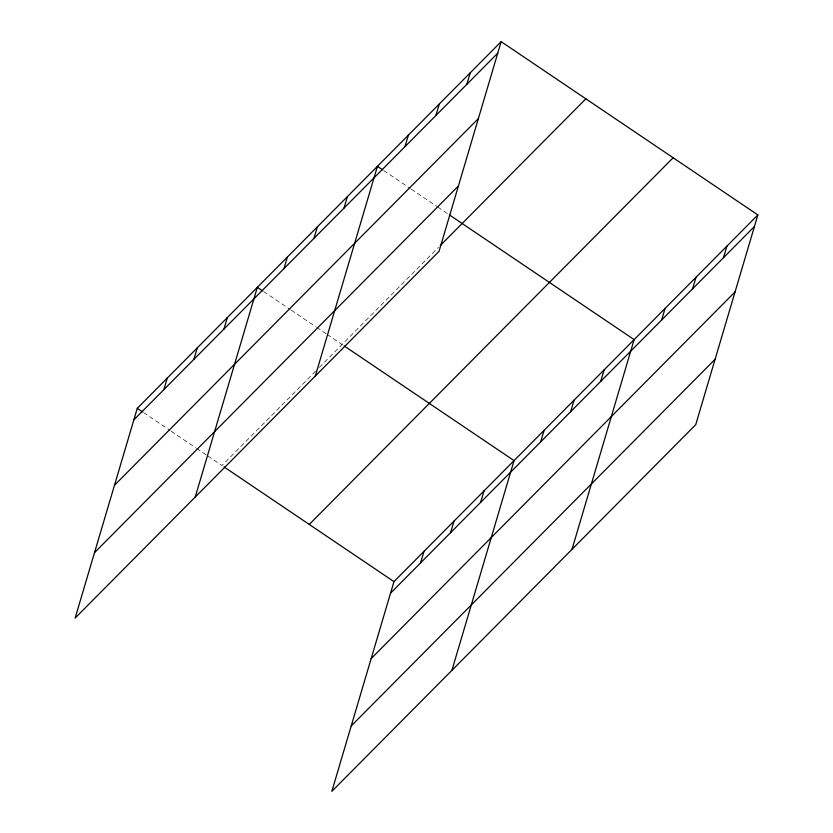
<?xml version="1.0" encoding="UTF-8"?>
<svg xmlns="http://www.w3.org/2000/svg" width="833" height="833" viewBox="0 0 833 833"><rect width="100%" height="100%" fill="white"/><g stroke="black" fill="none" stroke-linecap="round" stroke-linejoin="round"><path stroke-width="0.62" stroke-dasharray="4.17 3.12" d="M315.676 371.091L221.974 465.512L207.146 455.505M319.32 367.426L438.491 247.339M383.794 170.609L410.263 188.477M411.325 189.195L436.731 206.355M437.794 207.063L448.383 214.216M263.707 291.612L290.176 309.48M291.238 310.199L315.592 326.64M316.644 327.348L326.182 333.783M327.234 334.502L342.061 344.508M143.62 412.616L170.088 430.484M171.15 431.202L195.505 447.644M196.557 448.352L206.095 454.787"/><path stroke-width="1.25" d="M501.164 41.65L137.268 408.326L75.137 618.055L439.033 251.379L501.164 41.65L757.863 214.945L695.732 424.674L331.836 791.35L393.967 581.621L757.863 214.945M163.862 389.625L167.287 378.067M193.881 359.367L197.306 347.819M223.91 329.118L227.326 317.571M195.224 497.051L257.345 287.323L262.645 290.894M283.949 268.622L287.375 257.074M313.968 238.373L317.394 226.815M343.998 208.115L347.413 196.567M315.311 376.047L377.432 166.319L382.732 169.89M404.942 146.702L408.368 135.154M435.878 115.537L439.303 103.979M466.813 84.362L470.229 72.815M420.561 562.921L423.987 551.373M450.591 532.662L454.006 521.114M480.61 502.414L484.025 490.866M451.923 670.346L514.055 460.618L344.185 345.945M540.648 441.917L544.074 430.369M570.667 411.669L574.093 400.111M600.697 381.41L604.112 369.862M572.011 549.343L634.132 339.614L449.445 214.924M661.652 319.997L665.067 308.449M692.577 288.832L696.003 277.285M723.513 257.657L726.928 246.11M133.842 419.874L497.738 53.197M114.475 485.275L478.371 118.598M94.514 552.654L458.41 185.978M440.313 245.506L585.87 98.835M309.251 524.436L673.147 157.76M390.542 593.169L754.438 226.493M371.174 658.57L735.07 291.894M351.214 725.949L715.11 359.273M137.268 408.326L142.558 411.898M224.098 466.949L393.967 581.621"/></g></svg>
